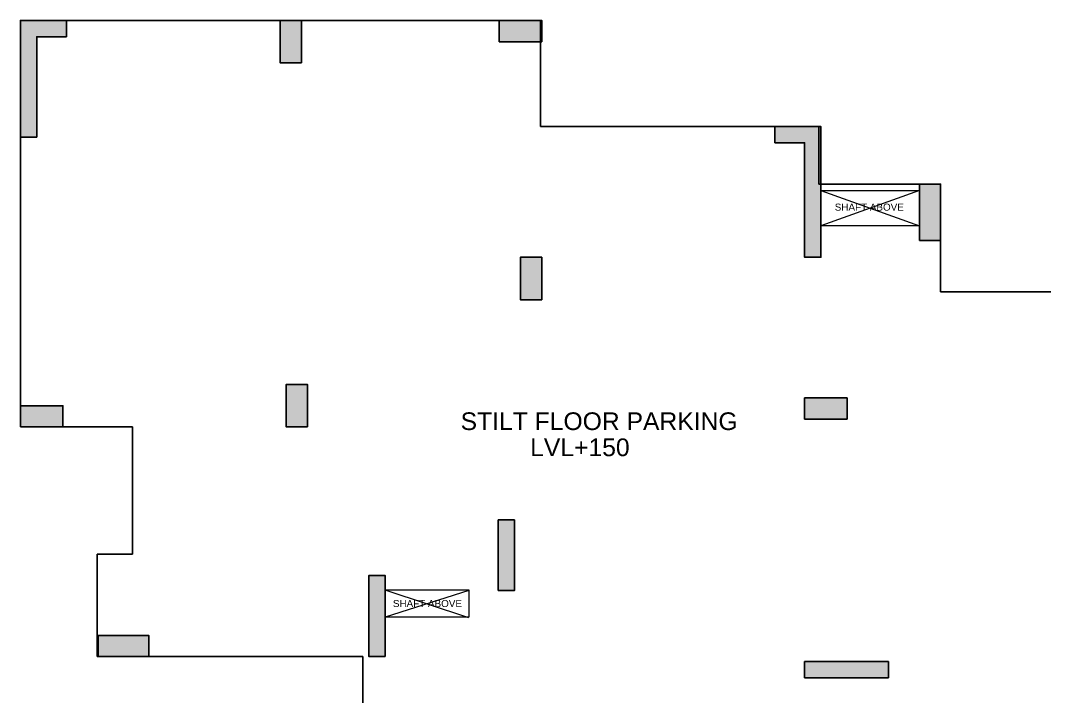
# Model space of a CAD drawing. Header units: millimetres. Extents: x 1277257 to 1543892, y 206696 to 309376.
# Drawn here: x 1288347 to 1302837, y 299812 to 309376 of the extents above; entities that cross this region are included whole.
import ezdxf

# ---------------------------------------------------------------- set-up
doc = ezdxf.new("R2010")
doc.units = ezdxf.units.MM
doc.header["$LTSCALE"] = 500
doc.header["$MEASUREMENT"] = 0
doc.linetypes.add('HIDDEN', pattern=[0.375, 0.25, -0.125])
doc.layers.add('TEXT-RM NAME', color=6, linetype='Continuous')
doc.layers.add('TOWER AREA COLUMN.', color=6, linetype='Continuous')
doc.layers.add('TOWER COL HATCH', color=253, linetype='Continuous', lineweight=20)
doc.layers.add('Wall', color=2, linetype='Continuous', lineweight=15)
doc.styles.get("Standard").update_dxf_attribs({"font": 'arial.ttf'})

msp = doc.modelspace()

# ---------------------------------------------------------------- hatches: boundary and pattern name
at = {"layer": 'TOWER COL HATCH'}
h = msp.add_hatch(color=253, dxfattribs=at)
h.dxf.hatch_style = 1
h.paths.add_polyline_path([(1288997.1, 309376.3), (1288347.1, 309376.3), (1288347.1, 307726.3), (1288577.1, 307726.3), (1288577.1, 309146.3), (1288997.1, 309146.3)])
h = msp.add_hatch(color=253, dxfattribs=at)
h.dxf.hatch_style = 1
h.paths.add_polyline_path([(1292322.1, 308776.3), (1292022.1, 308776.3), (1292022.1, 309376.3), (1292322.1, 309376.3)])
h = msp.add_hatch(color=253, dxfattribs=at)
h.dxf.hatch_style = 1
h.paths.add_polyline_path([(1295122.1, 309076.3), (1295122.1, 309376.3), (1295722.1, 309376.3), (1295722.1, 309076.3)])
h = msp.add_hatch(color=253, dxfattribs=at)
h.dxf.hatch_style = 1
h.paths.add_polyline_path([(1299022.1, 307876.3), (1299672.1, 307876.3), (1299672.1, 306026.3), (1299442.1, 306026.3), (1299442.1, 307646.3), (1299022.1, 307646.3)])
h = msp.add_hatch(color=253, dxfattribs=at)
h.dxf.hatch_style = 1
h.paths.add_polyline_path([(1301067.1, 306261.4), (1301367.1, 306261.4), (1301367.1, 307061.4), (1301067.1, 307061.4)])
h = msp.add_hatch(color=253, dxfattribs=at)
h.dxf.hatch_style = 1
h.paths.add_polyline_path([(1295722.1, 305426.3), (1295422.1, 305426.3), (1295422.1, 306026.3), (1295722.1, 306026.3)])
h = msp.add_hatch(color=253, dxfattribs=at)
h.dxf.hatch_style = 1
h.paths.add_polyline_path([(1292407.1, 303626.3), (1292107.1, 303626.3), (1292107.1, 304226.3), (1292407.1, 304226.3)])
h = msp.add_hatch(color=253, dxfattribs=at)
h.dxf.hatch_style = 1
h.paths.add_polyline_path([(1300042.1, 303736.4), (1300042.1, 304036.4), (1299442.1, 304036.4), (1299442.1, 303736.4)])
h = msp.add_hatch(color=253, dxfattribs=at)
h.dxf.hatch_style = 1
h.paths.add_polyline_path([(1288347.1, 303626.3), (1288347.1, 303926.3), (1288947.1, 303926.3), (1288947.1, 303626.3)])
h = msp.add_hatch(color=253, dxfattribs=at)
h.dxf.hatch_style = 1
h.paths.add_polyline_path([(1295107.1, 301311.3), (1295337.1, 301311.3), (1295337.1, 302311.3), (1295107.1, 302311.3)])
h = msp.add_hatch(color=253, dxfattribs=at)
h.dxf.hatch_style = 1
h.paths.add_polyline_path([(1293507.1, 300376.3), (1293277.1, 300376.3), (1293277.1, 301526.3), (1293507.1, 301526.3)])
h = msp.add_hatch(color=253, dxfattribs=at)
h.dxf.hatch_style = 1
h.paths.add_polyline_path([(1289447.1, 300376.3), (1289447.1, 300676.3), (1290162.1, 300676.3), (1290162.1, 300376.3)])
h = msp.add_hatch(color=253, dxfattribs=at)
h.dxf.hatch_style = 1
h.paths.add_polyline_path([(1300627.1, 300076.4), (1300627.1, 300306.4), (1299442.1, 300306.4), (1299442.1, 300076.4)])

# ---------------------------------------------------------------- linework, layer by layer
at = {"color": 6, "linetype": 'Continuous'}
for p, q in [((1288347.1, 303626.3), (1288347.1, 309376.3)), ((1288347.1, 309376.3), (1295707.1, 309376.3)), ((1295707.1, 309376.3), (1295707.1, 307876.3)), ((1295707.1, 307876.3), (1299642.1, 307876.4)), ((1299642.1, 307876.4), (1299642.1, 307061.4)), ((1299642.1, 307061.4), (1301367.1, 307061.4)), ((1301367.1, 307061.4), (1301367.1, 305536.4)), ((1301367.1, 305536.4), (1306047.1, 305536.4)), ((1289932.1, 303626.3), (1288347.1, 303626.3)), ((1289932.1, 301826.3), (1289932.1, 303626.3)), ((1289432.1, 300376.3), (1289432.1, 301826.3)), ((1289432.1, 301826.3), (1289932.1, 301826.3)), ((1293192.1, 300376.3), (1289432.1, 300376.3)), ((1293192.1, 298966.3), (1293192.1, 300376.3))]:
    msp.add_line(p, q, dxfattribs=at)
at = {"layer": 'TOWER AREA COLUMN.'}
for points in [[(1288997.1, 309376.3), (1288347.1, 309376.3), (1288347.1, 307726.3), (1288577.1, 307726.3), (1288577.1, 309146.3), (1288997.1, 309146.3), (1288997.1, 309376.3)], [(1299022.1, 307876.3), (1299672.1, 307876.3), (1299672.1, 306026.3), (1299442.1, 306026.3), (1299442.1, 307646.3), (1299022.1, 307646.3), (1299022.1, 307876.3)]]:
    msp.add_lwpolyline(points, dxfattribs=at)
for points in [[(1292322.1, 308776.3), (1292022.1, 308776.3), (1292022.1, 309376.3), (1292322.1, 309376.3)], [(1295122.1, 309076.3), (1295122.1, 309376.3), (1295722.1, 309376.3), (1295722.1, 309076.3)], [(1301067.1, 306261.4), (1301367.1, 306261.4), (1301367.1, 307061.4), (1301067.1, 307061.4)], [(1295722.1, 305426.3), (1295422.1, 305426.3), (1295422.1, 306026.3), (1295722.1, 306026.3)], [(1292407.1, 303626.3), (1292107.1, 303626.3), (1292107.1, 304226.3), (1292407.1, 304226.3)], [(1300042.1, 303736.4), (1300042.1, 304036.4), (1299442.1, 304036.4), (1299442.1, 303736.4)], [(1288347.1, 303626.3), (1288347.1, 303926.3), (1288947.1, 303926.3), (1288947.1, 303626.3)], [(1295107.1, 301311.3), (1295337.1, 301311.3), (1295337.1, 302311.3), (1295107.1, 302311.3)], [(1293507.1, 300376.3), (1293277.1, 300376.3), (1293277.1, 301526.3), (1293507.1, 301526.3)], [(1289447.1, 300376.3), (1289447.1, 300676.3), (1290162.1, 300676.3), (1290162.1, 300376.3)], [(1300627.1, 300076.4), (1300627.1, 300306.4), (1299442.1, 300306.4), (1299442.1, 300076.4)]]:
    msp.add_lwpolyline(points, close=True, dxfattribs=at)
at = {"layer": 'Wall', "linetype": 'HIDDEN', "ltscale": 100}
for p, q in [((1299672.1, 306971.4), (1301067.1, 306971.4)), ((1299672.1, 306471.4), (1299672.1, 306971.4)), ((1299672.1, 306971.4), (1301067.1, 306471.4)), ((1301067.1, 306971.4), (1299672.1, 306471.4)), ((1301067.1, 306971.4), (1301067.1, 306471.4)), ((1301067.1, 306471.4), (1299672.1, 306471.4)), ((1293507.1, 301321.3), (1294692.1, 301321.3)), ((1293507.1, 300936.3), (1293507.1, 301321.3)), ((1294692.1, 301311.3), (1293507.1, 300936.3)), ((1294692.1, 300926.3), (1293522.1, 301311.3)), ((1294692.1, 301321.3), (1294692.1, 300936.3)), ((1294692.1, 300936.3), (1293507.1, 300936.3))]:
    msp.add_line(p, q, dxfattribs=at)

# ---------------------------------------------------------------- texts
at = {"layer": 'TEXT-RM NAME'}
for s, height, p in [('SHAFT ABOVE', 100, (1299868.3, 306685.7)), ('STILT FLOOR PARKING', 250, (1294574.9, 303581.9)), ('LVL+150', 250, (1295558.6, 303212.3)), ('SHAFT ABOVE', 100, (1293616.2, 301077.5))]:
    msp.add_text(s, height=height, rotation=360, dxfattribs=at).set_placement(p)

doc.saveas('drawing.dxf')
